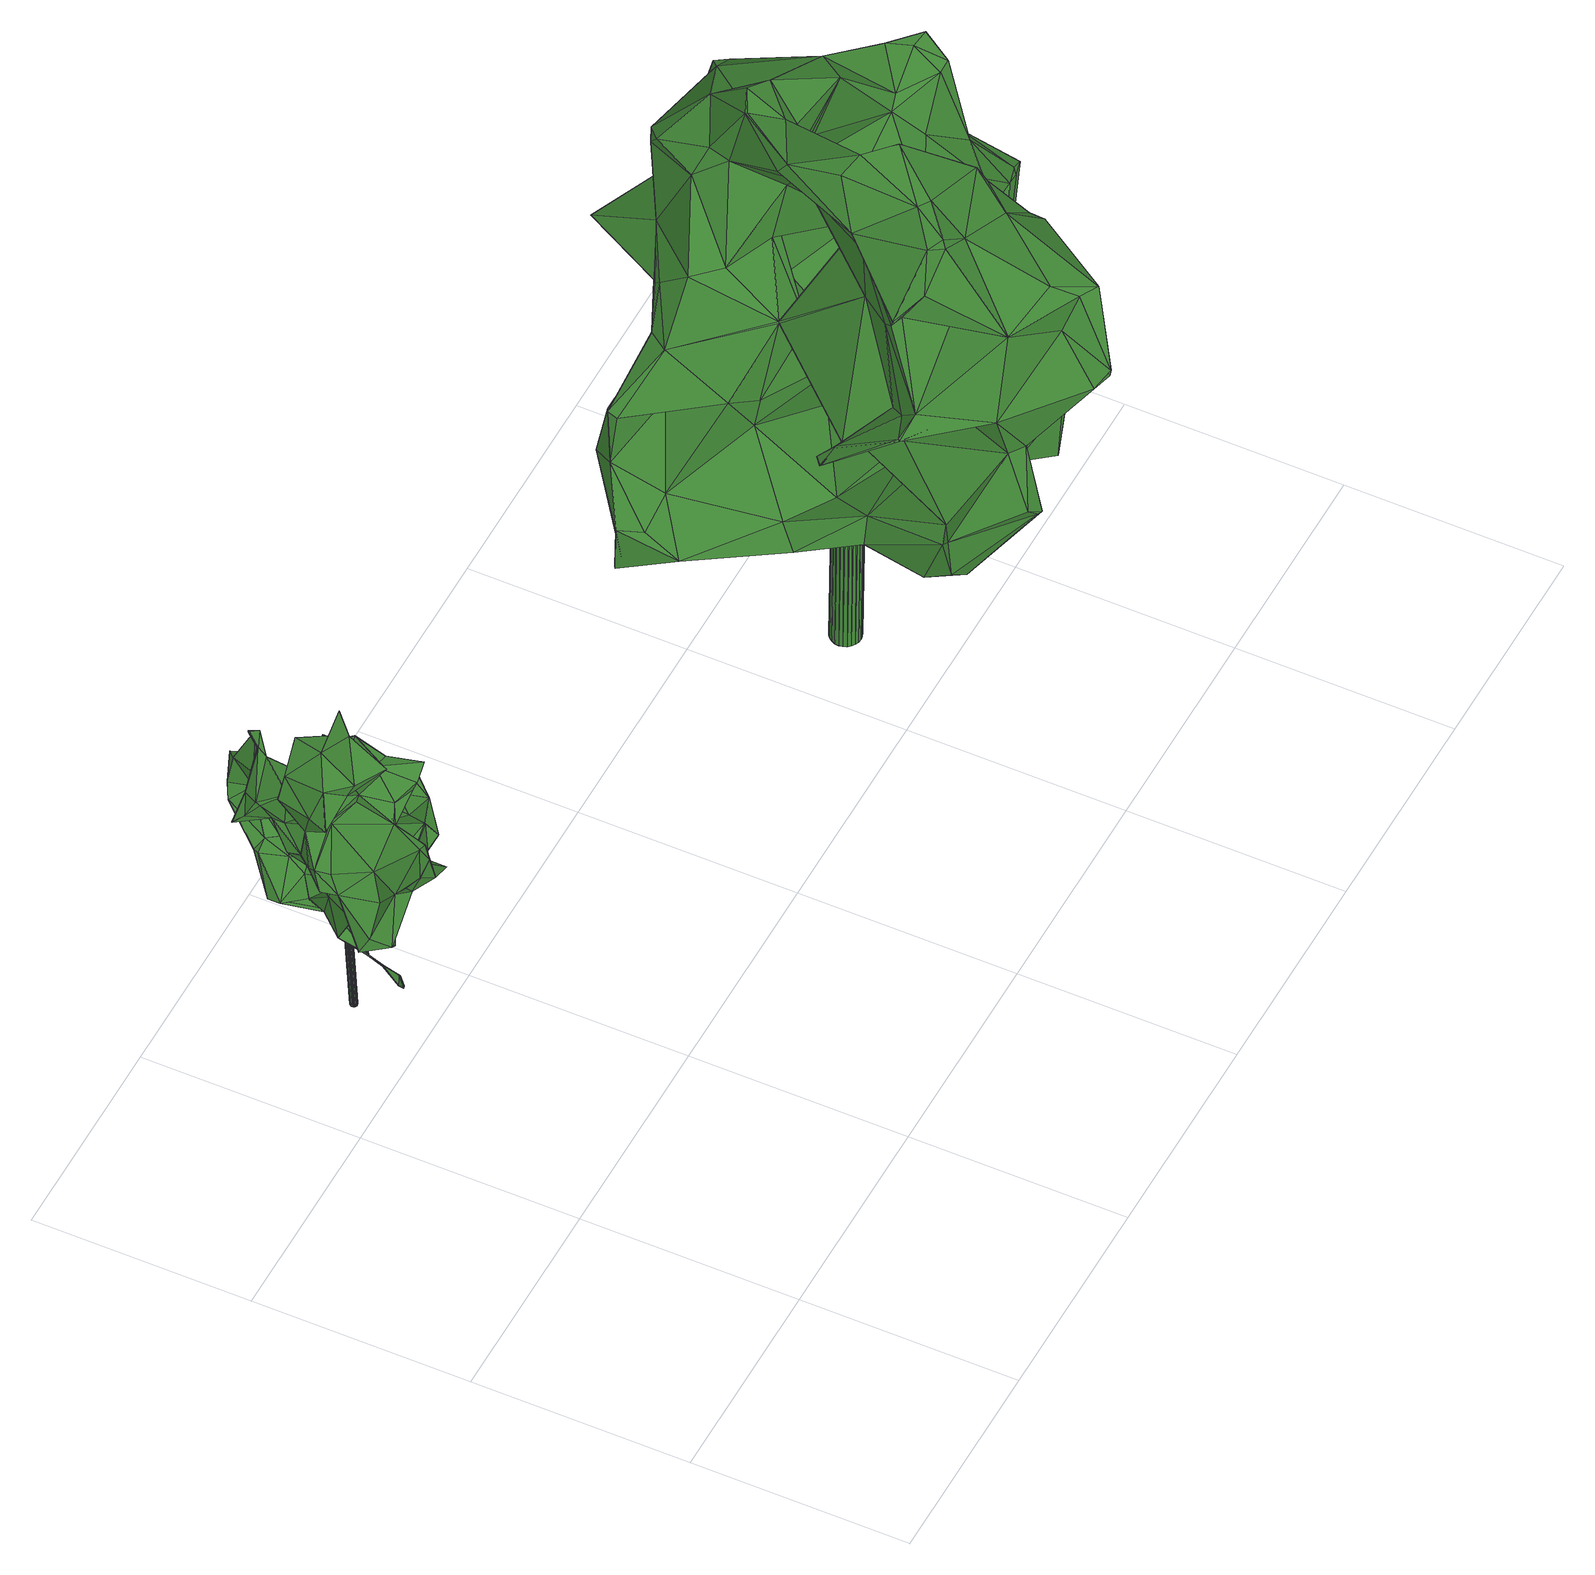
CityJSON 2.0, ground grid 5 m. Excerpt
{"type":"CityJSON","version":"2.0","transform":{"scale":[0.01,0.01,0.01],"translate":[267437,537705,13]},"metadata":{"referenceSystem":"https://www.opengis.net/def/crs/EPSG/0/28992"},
"CityObjects":{
"tree1":{"type":"SolitaryVegetationObject","attributes":{"gtid":389,"crown_width_m":4.63,"crown_median_z":18.32,"crown_r50_m":0.266,"crown_porosity":0.922,"trunk_H_m":4.84,"trunk_DBH_m":0.163,"trunk_radius_m":0.0814,"trunk_base_height_m":13.48,"original_gtid":"436"},"geometry":[{"type":"Solid","lod":"3","boundaries":[[[[0,1,2]],[[0,2,3]],[[4,5,6]],[[7,8,9]],[[10,11,12]],[[2,13,14]],[[15,16,17]],[[18,19,20]],[[21,22,23]],[[24,25,26]],[[27,28,29]],[[30,11,10]],[[31,32,33]],[[34,35,36]],[[37,38,39]],[[40,41,42]],[[43,30,10]],[[44,1,0]],[[45,8,32]],[[46,47,26]],[[48,49,50]],[[51,52,53]],[[54,49,55]],[[56,57,37]],[[58,59,60]],[[61,62,63]],[[64,65,66]],[[67,68,69]],[[30,43,11]],[[70,71,72]],[[34,22,35]],[[73,74,75]],[[76,77,27]],[[78,29,79]],[[80,81,82]],[[83,84,67]],[[46,58,85]],[[86,87,88]],[[89,90,91]],[[23,22,34]],[[24,92,25]],[[93,4,94]],[[50,49,95]],[[96,97,98]],[[99,28,100]],[[78,101,102]],[[7,103,8]],[[104,105,106]],[[42,107,96]],[[43,108,109]],[[110,109,108]],[[78,102,111]],[[64,112,113]],[[60,114,58]],[[21,35,22]],[[115,61,63]],[[29,111,27]],[[116,84,62]],[[117,50,118]],[[119,120,33]],[[33,120,81]],[[121,122,123]],[[124,125,126]],[[113,127,90]],[[102,27,111]],[[35,128,36]],[[35,21,128]],[[73,129,74]],[[34,118,23]],[[27,130,28]],[[123,131,121]],[[123,122,132]],[[85,58,114]],[[105,104,133]],[[126,5,124]],[[15,124,5]],[[134,105,135]],[[92,24,136]],[[47,46,137]],[[138,139,140]],[[138,141,139]],[[79,29,28]],[[142,66,65]],[[143,144,145]],[[95,98,146]],[[122,147,132]],[[148,50,146]],[[149,150,12]],[[128,21,151]],[[21,148,151]],[[136,152,153]],[[145,132,147]],[[145,147,143]],[[9,82,81]],[[154,155,156]],[[154,156,135]],[[157,158,159]],[[58,159,158]],[[121,147,122]],[[143,147,121]],[[95,160,98]],[[161,26,47]],[[14,162,163]],[[164,162,14]],[[29,78,111]],[[165,166,149]],[[95,49,160]],[[167,108,150]],[[116,108,167]],[[168,169,170]],[[171,72,71]],[[18,135,156]],[[18,156,155]],[[151,96,107]],[[79,101,78]],[[64,172,65]],[[105,133,173]],[[8,102,101]],[[151,148,174]],[[132,145,175]],[[144,143,125]],[[176,170,51]],[[168,170,176]],[[146,50,95]],[[88,64,177]],[[55,63,62]],[[178,63,55]],[[116,15,110]],[[77,166,130]],[[179,180,112]],[[133,135,173]],[[105,173,135]],[[161,47,181]],[[47,91,181]],[[176,182,44]],[[140,18,20]],[[20,19,138]],[[20,138,140]],[[183,179,184]],[[185,186,45]],[[76,45,186]],[[187,188,189]],[[183,180,179]],[[81,120,9]],[[26,25,159]],[[48,178,55]],[[86,88,89]],[[12,150,10]],[[42,190,107]],[[79,191,101]],[[46,192,58]],[[159,58,192]],[[159,192,46]],[[180,183,68]],[[150,43,10]],[[193,11,43]],[[56,37,13]],[[56,13,1]],[[186,185,194]],[[176,51,53]],[[93,5,4]],[[186,82,191]],[[195,196,38]],[[12,100,28]],[[15,116,16]],[[144,197,175]],[[62,198,54]],[[199,5,93]],[[200,40,171]],[[149,68,67]],[[91,201,181]],[[183,72,171]],[[26,202,24]],[[116,115,16]],[[193,203,11]],[[175,204,132]],[[144,175,145]],[[205,206,153]],[[44,0,176]],[[195,38,37]],[[142,65,172]],[[176,0,3]],[[64,87,70]],[[116,61,115]],[[77,130,27]],[[178,128,151]],[[7,9,120]],[[110,108,116]],[[31,75,207]],[[68,106,105]],[[180,208,113]],[[37,57,195]],[[93,209,199]],[[184,112,64]],[[190,17,107]],[[88,87,64]],[[183,69,68]],[[183,171,69]],[[2,163,3]],[[186,77,76]],[[210,182,211]],[[103,32,8]],[[14,163,2]],[[138,19,212]],[[184,142,72]],[[138,212,141]],[[70,172,64]],[[59,213,214]],[[172,70,142]],[[72,142,70]],[[184,66,142]],[[9,101,82]],[[190,42,41]],[[135,133,154]],[[56,1,188]],[[102,8,45]],[[96,160,215]],[[33,81,80]],[[33,80,31]],[[115,63,151]],[[211,182,176]],[[211,176,53]],[[184,64,66]],[[124,15,197]],[[214,52,209]],[[214,209,93]],[[161,216,26]],[[202,26,216]],[[1,13,2]],[[185,104,106]],[[151,107,115]],[[42,96,215]],[[24,202,136]],[[103,119,33]],[[137,4,217]],[[184,72,183]],[[26,159,46]],[[170,74,218]],[[188,182,210]],[[44,182,1]],[[219,220,221]],[[54,198,42]],[[217,4,222]],[[201,217,222]],[[47,216,91]],[[223,181,201]],[[195,155,196]],[[155,224,196]],[[17,197,15]],[[190,197,17]],[[124,197,144]],[[140,225,18]],[[135,18,225]],[[86,89,181]],[[68,226,106]],[[166,226,68]],[[227,199,209]],[[227,209,52]],[[70,87,200]],[[228,229,230]],[[199,230,229]],[[99,100,203]],[[134,68,105]],[[185,45,104]],[[101,9,8]],[[211,231,189]],[[216,232,202]],[[103,7,119]],[[188,57,56]],[[202,152,136]],[[223,86,181]],[[216,161,91]],[[85,233,46]],[[234,212,19]],[[139,141,232]],[[188,1,182]],[[235,236,227]],[[230,227,236]],[[199,109,5]],[[7,120,119]],[[127,91,90]],[[210,211,189]],[[189,188,210]],[[237,80,129]],[[121,131,143]],[[124,144,125]],[[17,16,107]],[[115,107,16]],[[158,238,92]],[[126,6,5]],[[157,159,25]],[[154,224,155]],[[67,239,167]],[[148,146,174]],[[62,61,116]],[[98,160,96]],[[240,162,164]],[[54,42,215]],[[71,70,200]],[[55,62,54]],[[96,174,97]],[[216,241,139]],[[104,154,133]],[[176,3,242]],[[139,134,225]],[[139,225,140]],[[3,163,242]],[[102,76,27]],[[69,171,83]],[[54,215,49]],[[71,200,171]],[[37,39,13]],[[45,76,102]],[[215,160,49]],[[98,97,146]],[[126,175,197]],[[126,197,190]],[[132,204,123]],[[228,43,229]],[[60,94,114]],[[139,243,134]],[[139,241,243]],[[234,19,18]],[[25,92,238]],[[25,238,157]],[[232,152,202]],[[153,214,213]],[[139,232,216]],[[205,53,206]],[[244,169,245]],[[246,194,185]],[[43,228,193]],[[135,225,134]],[[93,247,214]],[[60,214,247]],[[47,137,216]],[[241,216,137]],[[241,137,208]],[[208,137,201]],[[208,201,91]],[[137,217,201]],[[200,87,40]],[[41,40,248]],[[59,58,158]],[[247,93,94]],[[247,94,60]],[[158,136,153]],[[52,214,53]],[[208,91,127]],[[12,165,149]],[[67,84,239]],[[235,106,249]],[[126,125,175]],[[150,67,167]],[[149,67,150]],[[169,74,170]],[[146,97,174]],[[33,32,103]],[[244,32,31]],[[41,248,222]],[[222,248,201]],[[223,201,248]],[[212,250,141]],[[232,141,250]],[[45,32,104]],[[227,230,199]],[[223,248,40]],[[137,46,233]],[[208,230,236]],[[241,208,236]],[[241,236,243]],[[75,237,73]],[[193,166,203]],[[38,14,13]],[[38,13,39]],[[136,158,92]],[[85,114,94]],[[137,233,4]],[[94,4,233]],[[59,214,60]],[[109,199,229]],[[109,229,43]],[[168,244,245]],[[205,211,53]],[[244,164,104]],[[203,100,11]],[[84,198,62]],[[51,251,227]],[[51,227,52]],[[189,250,234]],[[150,108,43]],[[131,204,143]],[[153,152,205]],[[188,252,57]],[[28,130,12]],[[165,12,130]],[[227,251,218]],[[218,251,170]],[[51,170,251]],[[168,245,169]],[[31,207,244]],[[218,246,227]],[[237,75,80]],[[31,80,75]],[[79,99,191]],[[237,129,73]],[[75,74,207]],[[169,207,74]],[[186,74,129]],[[166,77,203]],[[191,203,77]],[[191,77,186]],[[79,28,99]],[[50,148,118]],[[149,166,68]],[[191,99,203]],[[235,227,246]],[[168,176,244]],[[89,91,161]],[[181,89,161]],[[12,11,100]],[[185,106,246]],[[235,246,106]],[[134,243,219]],[[244,104,32]],[[14,224,164]],[[154,164,224]],[[220,230,221]],[[208,221,230]],[[236,235,220]],[[177,89,88]],[[74,186,194]],[[104,164,154]],[[131,123,204]],[[176,242,244]],[[230,249,228]],[[235,249,220]],[[220,249,230]],[[40,198,171]],[[157,238,158]],[[83,198,84]],[[232,250,152]],[[158,213,59]],[[153,213,158]],[[38,196,224]],[[5,109,110]],[[165,130,166]],[[155,234,18]],[[240,164,244]],[[15,5,110]],[[240,242,163]],[[244,242,240]],[[94,233,85]],[[214,153,206]],[[214,206,53]],[[155,252,234]],[[252,189,234]],[[187,189,252]],[[239,84,167]],[[116,167,84]],[[228,249,193]],[[193,249,166]],[[134,219,68]],[[180,68,219]],[[207,169,244]],[[218,194,246]],[[74,194,218]],[[208,127,113]],[[249,106,226]],[[249,226,166]],[[125,143,204]],[[125,204,175]],[[205,152,231]],[[205,231,211]],[[152,189,231]],[[184,179,112]],[[113,112,180]],[[177,90,89]],[[113,90,177]],[[64,113,177]],[[180,219,208]],[[219,236,220]],[[219,243,236]],[[38,224,14]],[[208,219,221]],[[41,222,6]],[[152,250,189]],[[4,6,222]],[[41,6,190]],[[126,190,6]],[[83,171,198]],[[42,198,40]],[[69,83,67]],[[163,162,240]],[[187,252,188]],[[57,252,195]],[[195,252,155]],[[234,250,212]],[[129,82,186]],[[129,80,82]],[[191,82,101]],[[23,118,148]],[[40,87,223]],[[86,223,87]],[[117,48,50]],[[36,253,117]],[[48,117,253]],[[36,117,34]],[[178,151,63]],[[48,253,178]],[[178,253,128]],[[128,253,36]],[[117,118,34]],[[96,151,174]],[[23,254,21]],[[55,49,48]],[[148,21,254]],[[148,254,23]],[[255,256,257]],[[255,257,258]],[[258,257,259]],[[258,259,260]],[[257,256,261]],[[257,261,259]],[[259,261,262]],[[259,262,260]],[[261,256,263]],[[261,263,262]],[[262,263,264]],[[262,264,260]],[[263,256,265]],[[263,265,264]],[[264,265,266]],[[264,266,260]],[[265,256,267]],[[265,267,266]],[[266,267,268]],[[266,268,260]],[[267,256,269]],[[267,269,268]],[[268,269,270]],[[268,270,260]],[[269,256,271]],[[269,271,270]],[[270,271,272]],[[270,272,260]],[[271,256,273]],[[271,273,272]],[[272,273,274]],[[272,274,260]],[[273,256,275]],[[273,275,274]],[[274,275,276]],[[274,276,260]],[[275,256,277]],[[275,277,276]],[[276,277,278]],[[276,278,260]],[[277,256,279]],[[277,279,278]],[[278,279,280]],[[278,280,260]],[[279,256,281]],[[279,281,280]],[[280,281,282]],[[280,282,260]],[[281,256,283]],[[281,283,282]],[[282,283,284]],[[282,284,260]],[[283,256,285]],[[283,285,284]],[[284,285,286]],[[284,286,260]],[[285,256,287]],[[285,287,286]],[[286,287,288]],[[286,288,260]],[[287,256,289]],[[287,289,288]],[[288,289,290]],[[288,290,260]],[[289,256,291]],[[289,291,290]],[[290,291,292]],[[290,292,260]],[[291,256,293]],[[291,293,292]],[[292,293,294]],[[292,294,260]],[[293,256,295]],[[293,295,294]],[[294,295,296]],[[294,296,260]],[[295,256,297]],[[295,297,296]],[[296,297,298]],[[296,298,260]],[[297,256,299]],[[297,299,298]],[[298,299,300]],[[298,300,260]],[[299,256,301]],[[299,301,300]],[[300,301,302]],[[300,302,260]],[[301,256,303]],[[301,303,302]],[[302,303,304]],[[302,304,260]],[[303,256,255]],[[303,255,304]],[[304,255,258]],[[304,258,260]]]]}]},
"tree2":{"type":"SolitaryVegetationObject","attributes":{"gtid":151,"crown_width_m":10.64,"crown_median_z":23.97,"crown_r50_m":0.466,"crown_porosity":0.9,"trunk_H_m":10.4,"trunk_DBH_m":0.695,"trunk_radius_m":0.347,"trunk_base_height_m":13.57,"original_gtid":"167"},"geometry":[{"type":"Solid","lod":"3","boundaries":[[[[305,306,307]],[[308,305,307]],[[309,310,306]],[[311,312,313]],[[314,315,316]],[[317,318,319]],[[320,321,322]],[[323,324,325]],[[326,325,324]],[[327,328,329]],[[313,330,331]],[[309,332,333]],[[334,335,336]],[[334,337,335]],[[306,338,339]],[[340,341,342]],[[343,344,345]],[[346,347,348]],[[349,350,351]],[[352,353,354]],[[355,342,356]],[[357,358,359]],[[358,360,361]],[[318,362,363]],[[364,344,365]],[[343,365,344]],[[366,367,368]],[[369,370,371]],[[372,373,374]],[[375,376,377]],[[378,379,380]],[[379,381,382]],[[383,336,384]],[[385,386,387]],[[388,389,386]],[[390,386,389]],[[315,391,392]],[[393,394,366]],[[323,341,395]],[[345,355,343]],[[393,366,368]],[[396,393,368]],[[397,398,399]],[[400,401,398]],[[402,403,404]],[[380,379,405]],[[379,382,405]],[[406,407,408]],[[361,380,405]],[[361,405,409]],[[340,342,410]],[[411,412,413]],[[414,415,416]],[[408,417,337]],[[418,419,384]],[[420,421,422]],[[423,424,425]],[[365,426,427]],[[425,428,429]],[[335,384,336]],[[332,309,430]],[[431,432,417]],[[431,417,313]],[[433,434,350]],[[433,350,349]],[[435,436,339]],[[437,436,435]],[[438,353,439]],[[394,393,440]],[[305,395,341]],[[441,316,442]],[[443,444,445]],[[446,447,448]],[[354,348,352]],[[449,450,451]],[[452,449,451]],[[453,454,455]],[[456,457,458]],[[451,459,460]],[[461,462,463]],[[318,363,319]],[[375,377,367]],[[357,464,465]],[[466,465,464]],[[467,447,446]],[[362,468,401]],[[469,470,471]],[[472,473,466]],[[427,474,390]],[[411,413,475]],[[357,465,453]],[[476,477,478]],[[445,479,331]],[[313,331,479]],[[479,445,444]],[[311,313,479]],[[480,481,399]],[[307,482,308]],[[401,481,483]],[[399,481,400]],[[480,483,481]],[[400,481,401]],[[484,401,468]],[[451,460,452]],[[388,485,389]],[[375,367,366]],[[452,486,449]],[[487,488,489]],[[398,317,490]],[[362,401,483]],[[363,362,483]],[[390,389,364]],[[425,424,398]],[[355,365,343]],[[318,491,492]],[[337,417,335]],[[371,393,493]],[[371,493,369]],[[494,495,496]],[[366,486,497]],[[498,339,436]],[[381,379,378]],[[499,500,501]],[[502,503,442]],[[470,422,471]],[[355,410,342]],[[453,465,504]],[[486,366,394]],[[503,388,505]],[[364,365,427]],[[403,506,404]],[[507,370,333]],[[356,365,355]],[[449,507,450]],[[322,508,503]],[[505,442,503]],[[509,352,510]],[[355,373,511]],[[453,504,454]],[[393,396,493]],[[512,362,492]],[[316,315,447]],[[397,400,398]],[[475,431,328]],[[377,513,514]],[[443,514,513]],[[515,331,330]],[[516,517,414]],[[416,516,414]],[[518,467,320]],[[519,520,521]],[[509,346,439]],[[509,439,353]],[[399,400,397]],[[404,506,522]],[[404,522,348]],[[371,523,449]],[[410,511,340]],[[524,366,346]],[[524,375,366]],[[321,460,494]],[[513,506,403]],[[403,443,513]],[[387,386,390]],[[434,525,350]],[[526,448,447]],[[413,527,432]],[[442,528,441]],[[483,480,363]],[[399,490,480]],[[490,399,398]],[[322,503,502]],[[429,423,425]],[[529,482,307]],[[530,412,411]],[[458,457,426]],[[531,532,533]],[[484,428,401]],[[529,534,482]],[[308,482,305]],[[535,409,382]],[[531,536,532]],[[537,536,531]],[[538,536,537]],[[538,532,536]],[[323,395,324]],[[500,539,540]],[[499,493,396]],[[499,369,493]],[[319,480,490]],[[341,541,305]],[[306,305,541]],[[334,406,337]],[[448,526,392]],[[392,542,448]],[[543,422,421]],[[544,346,366]],[[545,546,327]],[[327,546,328]],[[363,480,319]],[[467,446,320]],[[547,372,414]],[[451,450,459]],[[314,391,315]],[[337,406,408]],[[321,508,322]],[[348,548,404]],[[311,444,403]],[[340,338,341]],[[549,550,551]],[[540,539,529]],[[529,539,552]],[[441,528,553]],[[499,501,369]],[[518,320,322]],[[502,518,322]],[[338,511,554]],[[338,554,339]],[[468,512,484]],[[331,515,555]],[[475,432,431]],[[413,412,527]],[[413,432,475]],[[545,327,550]],[[556,316,441]],[[411,384,335]],[[423,557,424]],[[533,557,423]],[[325,326,558]],[[558,326,476]],[[461,434,471]],[[333,332,507]],[[429,428,484]],[[425,401,428]],[[500,492,491]],[[318,492,362]],[[441,553,559]],[[560,559,553]],[[490,317,319]],[[486,452,497]],[[518,502,316]],[[502,442,316]],[[328,546,475]],[[360,561,562]],[[433,495,434]],[[501,500,540]],[[425,398,401]],[[398,424,317]],[[424,318,317]],[[333,563,309]],[[455,564,462]],[[454,564,455]],[[351,356,342]],[[351,525,356]],[[563,369,501]],[[434,565,566]],[[463,566,565]],[[463,565,434]],[[463,426,566]],[[567,534,539]],[[454,504,466]],[[568,569,533]],[[515,330,408]],[[466,504,465]],[[461,349,558]],[[321,320,460]],[[309,570,310]],[[513,377,571]],[[306,310,307]],[[355,511,410]],[[568,334,488]],[[496,421,420]],[[362,512,468]],[[535,559,560]],[[325,558,349]],[[325,349,351]],[[497,572,544]],[[573,574,575]],[[419,575,574]],[[576,572,497]],[[479,444,311]],[[568,533,577]],[[500,491,539]],[[535,391,559]],[[353,438,354]],[[429,578,423]],[[514,423,578]],[[519,431,313]],[[577,407,568]],[[579,461,558]],[[408,330,417]],[[511,547,554]],[[518,447,467]],[[463,564,580]],[[581,580,564]],[[507,449,523]],[[404,548,402]],[[332,450,507]],[[474,457,387]],[[347,510,348]],[[441,559,556]],[[476,579,558]],[[419,475,546]],[[582,419,546]],[[582,575,419]],[[573,579,383]],[[375,524,376]],[[571,377,376]],[[417,330,313]],[[331,555,445]],[[329,548,378]],[[402,548,329]],[[335,417,432]],[[335,432,527]],[[581,564,454]],[[518,316,447]],[[340,511,338]],[[583,415,374]],[[569,489,531]],[[396,512,499]],[[484,512,429]],[[429,368,367]],[[429,396,368]],[[570,529,310]],[[475,418,411]],[[445,555,443]],[[475,419,418]],[[391,584,392]],[[555,514,443]],[[519,313,520]],[[313,312,520]],[[328,431,521]],[[414,374,415]],[[452,576,497]],[[585,473,456]],[[585,456,458]],[[326,538,537]],[[471,434,469]],[[560,456,472]],[[321,517,516]],[[529,307,310]],[[402,520,312]],[[402,329,520]],[[409,405,382]],[[386,528,505]],[[386,553,528]],[[579,573,575]],[[539,534,552]],[[529,552,534]],[[463,458,426]],[[559,314,556]],[[535,358,409]],[[560,358,535]],[[374,414,372]],[[556,314,316]],[[449,486,440]],[[586,575,582]],[[559,391,314]],[[336,488,334]],[[411,418,384]],[[508,415,583]],[[416,415,508]],[[416,508,321]],[[456,473,472]],[[458,463,580]],[[538,324,482]],[[326,324,538]],[[305,324,395]],[[482,324,305]],[[533,532,534]],[[482,534,538]],[[538,534,532]],[[357,453,360]],[[561,360,453]],[[567,539,557]],[[491,557,539]],[[321,587,517]],[[491,424,557]],[[320,446,460]],[[563,333,370]],[[563,370,369]],[[463,434,461]],[[384,419,574]],[[384,574,573]],[[463,462,564]],[[531,588,537]],[[537,588,326]],[[487,568,488]],[[477,326,588]],[[352,348,510]],[[560,553,386]],[[466,581,454]],[[542,446,448]],[[326,477,476]],[[476,478,579]],[[388,589,485]],[[435,587,437]],[[524,571,376]],[[309,563,570]],[[336,383,590]],[[487,489,569]],[[568,487,569]],[[338,306,541]],[[338,541,341]],[[573,383,384]],[[358,357,360]],[[357,359,472]],[[383,478,590]],[[383,579,478]],[[361,409,358]],[[452,460,576]],[[423,577,533]],[[469,420,470]],[[422,470,420]],[[494,460,459]],[[591,551,550]],[[591,550,327]],[[505,388,386]],[[506,346,522]],[[530,335,527]],[[530,411,335]],[[416,321,516]],[[575,462,579]],[[592,462,586]],[[586,462,575]],[[579,462,461]],[[358,560,359]],[[491,318,424]],[[420,469,496]],[[446,572,460]],[[466,464,472]],[[357,472,464]],[[561,453,455]],[[592,551,561]],[[477,588,478]],[[531,489,588]],[[488,590,588]],[[488,588,489]],[[474,427,457]],[[580,581,585]],[[580,585,458]],[[583,503,508]],[[585,581,473]],[[426,457,427]],[[386,456,560]],[[505,528,442]],[[365,566,426]],[[387,390,474]],[[388,583,589]],[[374,589,583]],[[545,593,582]],[[594,582,593]],[[561,455,462]],[[561,462,592]],[[323,325,595]],[[549,551,594]],[[447,315,526]],[[582,594,586]],[[592,586,594]],[[592,594,551]],[[459,450,430]],[[582,546,545]],[[507,523,370]],[[519,521,431]],[[503,583,388]],[[364,427,390]],[[515,514,555]],[[380,361,596]],[[336,590,488]],[[429,512,396]],[[531,533,569]],[[366,497,544]],[[530,527,412]],[[438,439,597]],[[329,521,520]],[[549,594,593]],[[549,593,545]],[[438,584,354]],[[332,430,450]],[[554,587,435]],[[339,554,435]],[[459,430,339]],[[517,587,554]],[[392,597,542]],[[371,449,440]],[[542,346,544]],[[525,566,356]],[[354,584,348]],[[381,348,584]],[[381,584,382]],[[438,392,584]],[[367,377,578]],[[514,578,377]],[[367,578,429]],[[499,492,500]],[[499,512,492]],[[351,595,325]],[[342,595,351]],[[371,440,393]],[[348,381,548]],[[587,321,437]],[[494,437,321]],[[339,430,306]],[[306,430,309]],[[535,584,391]],[[382,584,535]],[[345,374,373]],[[590,478,588]],[[461,433,349]],[[352,509,353]],[[346,510,347]],[[346,509,510]],[[394,440,486]],[[392,438,597]],[[576,460,572]],[[360,562,591]],[[549,545,550]],[[371,370,523]],[[501,570,563]],[[540,570,501]],[[540,529,570]],[[459,436,494]],[[498,436,459]],[[506,524,346]],[[526,315,392]],[[498,459,339]],[[485,364,389]],[[472,359,560]],[[323,595,341]],[[342,341,595]],[[434,566,525]],[[365,356,566]],[[567,557,534]],[[534,557,533]],[[461,471,422]],[[461,422,433]],[[360,596,361]],[[329,596,327]],[[380,596,378]],[[327,596,360]],[[437,494,496]],[[496,469,434]],[[434,437,496]],[[542,572,446]],[[542,544,572]],[[402,312,403]],[[311,403,312]],[[443,403,444]],[[328,521,329]],[[351,350,525]],[[515,407,577]],[[385,456,386]],[[515,408,407]],[[334,568,407]],[[334,407,406]],[[543,495,422]],[[434,495,437]],[[436,437,495]],[[422,495,433]],[[496,495,543]],[[436,495,494]],[[385,387,456]],[[423,598,577]],[[514,598,423]],[[577,598,515]],[[515,598,514]],[[551,591,561]],[[561,591,562]],[[360,591,327]],[[473,581,466]],[[387,457,456]],[[524,506,513]],[[542,439,346]],[[597,439,542]],[[348,522,346]],[[524,513,571]],[[381,378,548]],[[517,554,547]],[[517,547,414]],[[345,373,355]],[[511,373,547]],[[547,373,372]],[[543,421,496]],[[378,596,329]],[[485,344,364]],[[485,589,344]],[[345,344,374]],[[589,374,344]],[[599,600,601]],[[599,601,602]],[[602,601,603]],[[602,603,604]],[[601,600,605]],[[601,605,603]],[[603,605,606]],[[603,606,604]],[[605,600,607]],[[605,607,606]],[[606,607,608]],[[606,608,604]],[[607,600,609]],[[607,609,608]],[[608,609,610]],[[608,610,604]],[[609,600,611]],[[609,611,610]],[[610,611,612]],[[610,612,604]],[[611,600,613]],[[611,613,612]],[[612,613,614]],[[612,614,604]],[[613,600,615]],[[613,615,614]],[[614,615,616]],[[614,616,604]],[[615,600,617]],[[615,617,616]],[[616,617,618]],[[616,618,604]],[[617,600,619]],[[617,619,618]],[[618,619,620]],[[618,620,604]],[[619,600,621]],[[619,621,620]],[[620,621,622]],[[620,622,604]],[[621,600,623]],[[621,623,622]],[[622,623,624]],[[622,624,604]],[[623,600,625]],[[623,625,624]],[[624,625,626]],[[624,626,604]],[[625,600,627]],[[625,627,626]],[[626,627,628]],[[626,628,604]],[[627,600,629]],[[627,629,628]],[[628,629,630]],[[628,630,604]],[[629,600,631]],[[629,631,630]],[[630,631,632]],[[630,632,604]],[[631,600,633]],[[631,633,632]],[[632,633,634]],[[632,634,604]],[[633,600,635]],[[633,635,634]],[[634,635,636]],[[634,636,604]],[[635,600,637]],[[635,637,636]],[[636,637,638]],[[636,638,604]],[[637,600,639]],[[637,639,638]],[[638,639,640]],[[638,640,604]],[[639,600,641]],[[639,641,640]],[[640,641,642]],[[640,642,604]],[[641,600,643]],[[641,643,642]],[[642,643,644]],[[642,644,604]],[[643,600,645]],[[643,645,644]],[[644,645,646]],[[644,646,604]],[[645,600,647]],[[645,647,646]],[[646,647,648]],[[646,648,604]],[[647,600,599]],[[647,599,648]],[[648,599,602]],[[648,602,604]]]]}]}
},
"vertices":[
[163,1196,761],[181,1173,833],[203,1272,813],[182,1277,762],[199,1114,459],[228,1163,350],[258,1170,367],[332,1419,752],[376,1426,703],[374,1426,703],[243,1331,372],[294,1377,439],[303,1392,433],[247,1211,871],[270,1281,860],[252,1149,317],[327,1204,319],[304,1140,311],[403,1141,742],[422,1063,743],[414,1097,725],[521,1276,288],[560,1302,296],[564,1276,298],[238,959,678],[195,958,666],[268,960,594],[370,1426,544],[346,1472,502],[362,1480,537],[242,1330,373],[248,1360,646],[340,1382,684],[336,1398,708],[561,1302,298],[553,1313,296],[552,1314,297],[271,1159,923],[294,1190,889],[293,1193,962],[385,1184,447],[304,1179,355],[398,1185,338],[234,1298,383],[154,1156,748],[340,1386,639],[220,1033,550],[327,995,534],[524,1224,320],[499,1191,328],[536,1215,322],[174,1203,596],[148,1165,569],[160,1183,614],[433,1209,342],[477,1237,315],[225,1123,835],[299,1087,830],[111,982,526],[106,1030,532],[94,1049,495],[382,1221,307],[408,1216,332],[457,1248,290],[522,1101,516],[561,1155,542],[550,1167,540],[362,1298,439],[399,1257,514],[389,1246,490],[509,1160,496],[488,1194,478],[489,1196,479],[235,1407,575],[270,1335,590],[242,1382,600],[378,1413,571],[369,1425,545],[396,1493,591],[360,1481,538],[274,1397,634],[336,1400,707],[329,1405,633],[378,1237,476],[350,1206,435],[179,1008,455],[390,1051,487],[468,1120,506],[453,1046,496],[390,1050,489],[441,1070,532],[339,1010,533],[195,960,666],[197,1115,458],[178,1066,480],[541,1180,328],[455,1171,322],[512,1178,324],[527,1165,330],[345,1471,504],[303,1392,435],[363,1469,616],[409,1434,603],[364,1409,726],[348,1292,663],[413,1281,618],[329,1288,568],[383,1214,308],[264,1246,392],[253,1207,384],[278,1197,358],[397,1492,590],[468,1120,508],[442,1072,533],[177,1007,454],[382,1220,305],[322,1210,326],[552,1267,299],[563,1276,299],[332,1417,751],[331,1418,750],[179,992,331],[180,990,330],[182,990,335],[238,1100,318],[227,1060,317],[240,1100,320],[367,1067,492],[511,1288,290],[237,1408,574],[324,1378,454],[182,992,336],[218,1017,319],[428,1297,705],[382,1216,625],[435,1250,697],[259,992,672],[233,1079,537],[396,1073,691],[362,1127,641],[407,1111,704],[384,1070,692],[551,1168,539],[189,1006,321],[227,1061,315],[221,1028,310],[536,1198,317],[190,1004,320],[543,1230,301],[356,1325,442],[283,1322,379],[457,1247,288],[293,1067,678],[212,1074,611],[334,1243,757],[359,1190,823],[361,1168,747],[156,972,666],[162,1000,629],[199,980,610],[527,1165,332],[349,976,539],[281,1202,805],[205,1273,811],[314,1244,754],[351,1344,451],[350,1343,453],[306,1277,412],[265,1199,636],[279,1310,577],[223,1245,569],[435,1194,471],[563,1155,541],[430,1284,695],[493,1214,314],[229,1060,316],[194,1221,679],[454,1046,498],[483,1262,303],[478,1164,501],[417,1180,499],[355,1023,487],[156,1155,748],[470,1196,485],[507,1166,514],[307,1307,575],[289,1342,595],[306,1187,758],[219,1138,803],[301,1152,719],[305,1139,312],[368,1426,545],[171,1037,574],[314,1318,437],[279,1312,575],[299,1169,848],[307,1185,857],[240,1099,318],[387,1186,446],[230,1185,463],[455,1173,488],[335,1105,484],[276,988,672],[323,1377,456],[217,1019,320],[253,1190,659],[187,1159,586],[247,1349,642],[336,1106,486],[227,1168,510],[263,1192,730],[250,1190,672],[388,1062,714],[170,1039,575],[158,1128,566],[463,1185,332],[281,1009,606],[237,1135,489],[230,1280,551],[375,1230,520],[369,1234,488],[376,1200,469],[275,1174,414],[352,1091,476],[324,1204,842],[378,1226,661],[361,1298,440],[236,1230,524],[304,1277,414],[264,1246,394],[305,1181,437],[300,1157,696],[295,1065,676],[180,1065,481],[364,1147,745],[311,1252,558],[278,1186,555],[235,1409,575],[158,973,666],[332,1279,436],[234,1232,750],[306,1130,586],[184,1277,762],[310,1200,573],[265,1297,685],[336,1227,614],[268,1284,547],[172,1069,505],[305,1180,435],[331,1279,438],[330,1084,699],[222,1245,567],[300,1089,828],[512,1287,292],[552,1267,297],[333,1175,48],[325,1175,48],[333,1177,48],[316,1193,532],[316,1195,532],[308,1193,532],[332,1179,48],[315,1197,532],[331,1181,48],[314,1199,532],[329,1182,48],[312,1200,531],[327,1183,48],[310,1201,531],[325,1183,48],[308,1202,531],[323,1183,48],[306,1201,531],[321,1182,48],[304,1201,531],[320,1181,47],[302,1199,531],[318,1179,48],[301,1198,531],[317,1177,48],[300,1196,531],[317,1175,48],[300,1194,531],[317,1173,48],[300,1192,531],[318,1171,48],[301,1190,531],[319,1169,48],[302,1188,532],[321,1168,48],[304,1186,532],[323,1167,48],[305,1186,532],[325,1167,48],[308,1185,532],[327,1167,48],[310,1185,532],[329,1168,48],[312,1186,532],[331,1169,48],[313,1187,532],[332,1171,48],[315,1189,532],[333,1173,48],[316,1191,532],
[1835,1098,1442],[1881,880,1534],[1906,1104,1390],[1858,1117,1427],[2058,826,1424],[1984,917,1356],[1636,611,445],[1566,592,550],[1483,764,500],[1623,167,1161],[1620,262,1164],[1690,201,1205],[1982,1064,756],[2021,1031,782],[2019,1114,748],[1812,431,1260],[1732,553,1423],[1781,360,1412],[1586,1111,1460],[1615,1139,1410],[1543,1011,1442],[1569,1104,1234],[1388,534,793],[1311,663,695],[1367,531,730],[1464,854,623],[1699,870,520],[2083,772,1419],[2124,766,1423],[1415,1042,839],[1384,1149,698],[1306,1084,932],[1433,1157,691],[1690,904,1638],[1829,814,1552],[1621,924,1672],[1661,1027,1564],[1571,902,1655],[1479,638,1688],[1480,466,1676],[1516,613,1726],[1851,516,877],[1684,338,878],[1611,422,829],[1485,904,1270],[1647,845,1390],[1562,934,1504],[1701,274,836],[1750,264,879],[1678,243,833],[1483,763,1655],[1483,785,1623],[1362,438,1094],[1435,236,1084],[1392,322,1198],[1367,343,881],[1332,321,873],[2124,927,771],[2050,1064,754],[1400,403,1653],[1418,584,1598],[2072,556,826],[2017,606,672],[2071,603,788],[2258,863,1205],[2227,828,1236],[2193,721,1080],[1532,587,1668],[1519,615,1722],[1577,554,1728],[1939,562,638],[1907,564,647],[1949,604,632],[1367,393,696],[1397,310,717],[1352,323,754],[1455,323,725],[1469,176,903],[1260,1061,980],[1254,1052,835],[1447,370,1412],[1442,240,1428],[1355,438,1477],[1520,377,1583],[1436,379,1634],[1377,397,1541],[1590,190,1138],[1583,341,995],[2256,616,971],[2202,598,992],[1626,1143,1442],[2230,722,934],[2087,1101,659],[2061,1070,689],[2067,1153,675],[2132,1077,652],[2151,1011,686],[1542,544,625],[1589,554,604],[1580,546,645],[1455,178,909],[1540,1043,720],[1582,983,760],[1552,1027,695],[1423,184,943],[1573,899,1657],[1195,1011,706],[1199,1015,591],[1195,1012,590],[1551,569,1625],[1693,440,1598],[1639,472,1553],[1410,901,634],[1222,958,700],[1291,944,757],[1686,547,1106],[1637,754,1052],[1553,753,1107],[1894,932,767],[1961,1010,758],[2042,937,754],[1423,561,1554],[1306,435,1512],[2130,934,736],[2080,801,788],[1975,760,1385],[1283,869,613],[1258,973,590],[1611,860,1260],[1632,666,1387],[1661,848,1424],[1731,870,1345],[1636,665,1389],[1738,262,914],[1741,303,897],[2215,609,997],[1627,97,1214],[1676,149,1396],[1712,639,513],[1640,611,445],[1654,673,406],[1808,446,1191],[1703,401,1184],[1683,431,1137],[2116,661,1153],[2072,706,1380],[1991,700,1275],[2068,604,1112],[1344,529,1062],[1238,574,1103],[1371,534,1060],[1289,374,1279],[1324,447,1478],[1372,485,1417],[1942,753,1366],[1855,635,1203],[1480,781,1172],[1479,779,1168],[1482,585,1343],[1253,535,1134],[1319,526,1085],[1214,555,1107],[1814,419,1220],[2148,925,752],[1686,578,1310],[1538,534,1201],[1533,535,1201],[1247,390,1231],[1249,394,1233],[1308,431,1510],[1211,874,664],[1440,1032,1208],[1449,1047,1190],[1388,1024,1112],[1650,672,405],[2078,1151,687],[2134,1079,656],[1777,1147,1246],[2142,1048,682],[2148,922,749],[1436,385,1658],[2153,589,1020],[1581,885,1037],[1426,999,944],[1508,1035,1136],[2028,1133,721],[1994,923,910],[2053,908,879],[2228,733,997],[1827,777,1247],[1648,866,1261],[1806,740,1200],[1993,619,958],[1852,886,1319],[2183,885,1067],[2160,911,1076],[2212,884,1173],[1789,328,1400],[1677,360,1514],[1237,572,1100],[1595,220,1441],[1748,628,723],[2103,704,1387],[1726,428,1531],[1741,304,893],[1698,312,858],[1613,831,1631],[2110,874,822],[1789,646,683],[1795,738,699],[1655,852,655],[1570,557,1520],[1604,650,1463],[1796,359,1283],[1455,765,627],[1510,593,650],[1336,667,684],[1594,530,821],[2151,732,1209],[1840,555,713],[1567,783,1516],[1612,372,1128],[1244,1004,585],[1634,172,1395],[1963,1011,1290],[1213,1006,601],[1616,1175,1100],[1631,1186,1111],[1801,1055,987],[1797,1072,1142],[1478,216,1073],[1607,1255,1136],[1596,1266,1143],[1733,1156,1211],[2037,954,1118],[2046,954,1122],[1708,965,1499],[1679,500,1040],[1660,850,1111],[1857,538,902],[1444,631,747],[1354,709,723],[1527,753,1601],[1460,477,727],[1579,541,831],[1557,525,822],[1542,540,1023],[1928,983,1281],[1601,196,1313],[1659,827,1572],[1739,856,553],[1628,101,1195],[1853,1000,1002],[1431,962,1268],[1601,122,1171],[1383,236,1228],[1404,518,1053],[1479,355,953],[2220,874,1245],[1286,540,1113],[1600,651,1460],[1527,724,1527],[1862,964,1014],[1624,970,884],[1721,968,1018],[2063,855,1258],[1865,577,655],[1831,595,974],[1258,1038,972],[1364,981,953],[1378,845,993],[1893,672,1048],[1702,989,826],[1884,728,811],[1357,979,1111],[1352,458,1197],[1253,538,1138],[1453,823,862],[1692,435,1600],[1520,260,961],[1314,418,1230],[1452,809,946],[1626,654,1419],[1493,1072,1144],[1504,446,1680],[1400,1025,1077],[1531,467,850],[1551,753,1102],[1632,747,786],[1631,677,982],[1578,987,1503],[1335,335,855],[1729,300,899],[1761,832,812],[1710,726,58],[1675,725,57],[1708,735,58],[1690,703,1098],[1689,712,1098],[1656,702,1097],[1705,743,58],[1685,720,1098],[1699,750,58],[1680,727,1098],[1692,756,58],[1672,732,1098],[1683,759,58],[1664,736,1098],[1674,760,58],[1655,737,1098],[1665,758,57],[1646,735,1098],[1657,755,57],[1638,732,1098],[1650,749,57],[1630,726,1097],[1645,742,57],[1625,719,1097],[1641,733,56],[1622,710,1097],[1640,724,56],[1621,701,1097],[1642,715,56],[1622,692,1096],[1645,707,56],[1626,684,1096],[1651,700,56],[1632,677,1096],[1658,695,56],[1639,671,1096],[1667,691,56],[1647,668,1096],[1676,690,56],[1656,667,1096],[1685,692,56],[1665,669,1097],[1693,695,57],[1674,672,1097],[1700,701,57],[1681,678,1097],[1705,708,57],[1686,685,1098],[1709,717,57],[1689,694,1098]
]}
